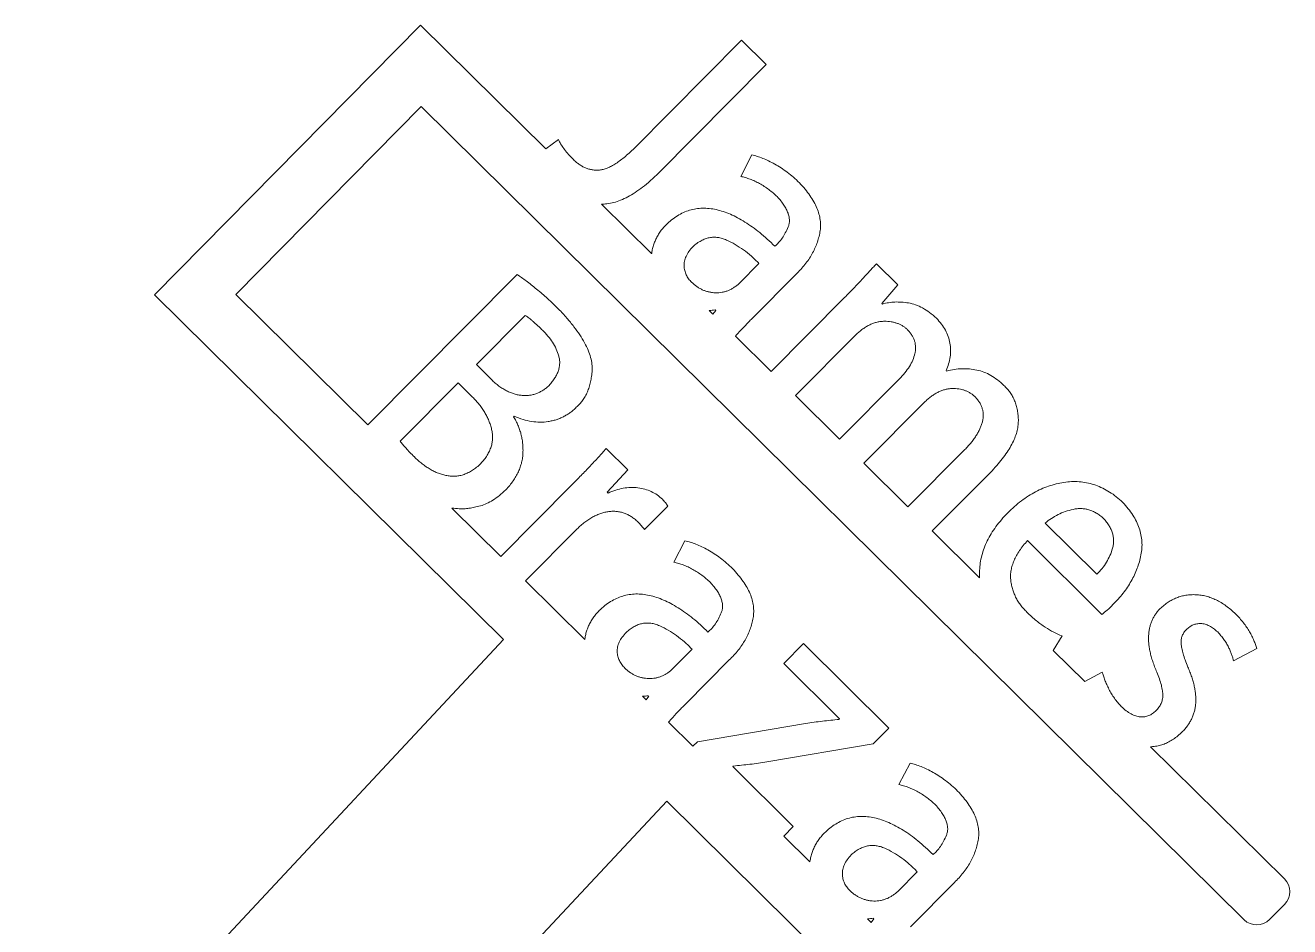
# Model space of a CAD drawing. Header units: millimetres. Extents: x -84 to 82, y 330 to 554.
# Drawn here: x -9.9 to 60.1, y 504.4 to 554.3 of the extents above; entities that cross this region are included whole.
import ezdxf

# ---------------------------------------------------------------- set-up
doc = ezdxf.new("R2010")
doc.units = ezdxf.units.MM

msp = doc.modelspace()

# ---------------------------------------------------------------- linework, layer by layer
at = {"color": 7, "linetype": 'Continuous', "lineweight": 15}
for p, q in [((-2.748, 539.354), (11.978, 554.262)), ((11.978, 554.262), (18.904, 547.421)), ((29.74, 553.447), (23.803, 547.468)), ((31.105, 552.091), (29.74, 553.447)), ((25.121, 546.063), (31.105, 552.091)), ((12.005, 549.772), (1.742, 539.381)), ((57.542, 504.791), (12.005, 549.772)), ((19.601, 547.944), (18.904, 547.421)), ((30.304, 547.09), (29.688, 545.904)), ((21.994, 544.368), (24.761, 541.634)), ((30.7, 541.086), (29.639, 540.016)), ((38.378, 539.905), (37.201, 541.073)), ((17.318, 540.476), (9.056, 532.156)), ((30.323, 538.048), (32.757, 540.496)), ((37.502, 538.881), (38.378, 539.905)), ((16.558, 520.283), (-2.748, 539.354)), ((1.742, 539.381), (9.056, 532.156)), ((35.435, 539.201), (31.369, 535.107)), ((37.535, 538.845), (37.502, 538.881)), ((15.061, 535.495), (17.761, 538.214)), ((27.95, 538.485), (28.152, 538.286)), ((28.307, 538.487), (28.152, 538.286)), ((28.272, 538.52), (28.307, 538.487)), ((29.392, 537.061), (31.369, 535.107)), ((32.715, 533.778), (36.053, 537.14)), ((15.895, 534.664), (15.061, 535.495)), ((38.466, 534.696), (35.158, 531.365)), ((41.079, 535.14), (41.057, 535.164)), ((10.853, 531.258), (14.056, 534.483)), ((14.056, 534.483), (14.844, 533.7)), ((32.715, 533.778), (35.158, 531.365)), ((36.503, 530.037), (39.901, 533.459)), ((17.121, 532.604), (17.159, 532.641)), ((23.436, 529.672), (22.247, 530.853)), ((42.044, 530.744), (38.945, 527.624)), ((36.503, 530.037), (38.945, 527.624)), ((22.303, 528.437), (23.436, 529.672)), ((40.291, 526.295), (43.598, 529.625)), ((20.33, 528.826), (16.416, 524.886)), ((22.349, 528.389), (22.303, 528.437)), ((24.362, 526.366), (25.66, 527.674)), ((13.712, 527.557), (16.416, 524.886)), ((17.785, 523.534), (20.632, 526.402)), ((40.291, 526.295), (42.913, 523.705)), ((49.393, 523.903), (46.545, 526.732)), ((26.606, 525.752), (25.99, 524.566)), ((45.563, 525.765), (49.682, 521.676)), ((17.785, 523.534), (21.063, 520.296)), ((-13.489, 488.139), (16.558, 520.283)), ((33.172, 520.062), (32.074, 518.956)), ((37.88, 515.387), (33.172, 520.062)), ((46.978, 519.689), (47.47, 520.484)), ((27.002, 519.748), (25.94, 518.678)), ((46.978, 519.689), (48.725, 517.964)), ((56.957, 519.114), (58.247, 519.799)), ((26.625, 516.709), (29.058, 519.158)), ((32.074, 518.956), (35.157, 515.894)), ((49.7, 518.49), (48.725, 517.964)), ((24.251, 517.147), (24.453, 516.948)), ((24.608, 517.149), (24.453, 516.948)), ((24.573, 517.182), (24.608, 517.149)), ((25.693, 515.722), (27.045, 514.387)), ((35.157, 515.894), (35.134, 515.87)), ((33.279, 515.652), (27.292, 514.635)), ((37.027, 514.528), (37.88, 515.387)), ((27.292, 514.635), (27.045, 514.387)), ((31.141, 513.521), (37.027, 514.528)), ((52.376, 514.357), (59.774, 507.05)), ((29.255, 513.27), (29.279, 513.293)), ((32.598, 509.95), (29.255, 513.27)), ((39.062, 513.447), (38.447, 512.261)), ((25.597, 511.355), (-3.972, 479.722)), ((45.048, 492.142), (25.597, 511.355)), ((32.072, 509.421), (32.598, 509.95)), ((32.072, 509.421), (33.52, 507.992)), ((39.458, 507.443), (38.397, 506.373)), ((39.082, 504.405), (41.515, 506.853)), ((59.782, 505.636), (58.957, 504.8)), ((36.708, 504.842), (36.91, 504.643)), ((37.065, 504.844), (36.91, 504.643)), ((37.03, 504.878), (37.065, 504.844))]:
    msp.add_line(p, q, dxfattribs=at)
for centre, start, end in [((59.071, 506.339), 315.35213, 45.35213), ((58.245, 505.503), 225.35213, 315.35213)]:
    msp.add_arc(centre, 1, start, end, dxfattribs=at)
for points, knots in [([(20.354, 546.915), (20.269, 547.005), (20.106, 547.176), (19.898, 547.441), (19.725, 547.691), (19.641, 547.863), (19.601, 547.944)], [0, 0, 0, 0, 0.290162, 0.552727, 0.788984, 1, 1, 1, 1]), ([(23.803, 547.468), (23.707, 547.375), (23.523, 547.198), (23.247, 546.957), (22.982, 546.753), (22.731, 546.58), (22.488, 546.444), (22.257, 546.345), (22.037, 546.277), (21.827, 546.248), (21.625, 546.247), (21.429, 546.277), (21.236, 546.319), (21.05, 546.395), (20.865, 546.486), (20.692, 546.611), (20.515, 546.748), (20.409, 546.858), (20.354, 546.915)], [0, 0, 0, 0, 0.099, 0.189691, 0.272417, 0.347847, 0.416571, 0.478692, 0.535179, 0.586853, 0.636246, 0.684891, 0.733822, 0.782999, 0.833834, 0.886489, 0.941508, 1, 1, 1, 1]), ([(32.937, 545.55), (32.827, 545.654), (32.613, 545.86), (32.271, 546.133), (31.929, 546.376), (31.584, 546.585), (31.245, 546.758), (30.92, 546.904), (30.609, 547.017), (30.403, 547.066), (30.304, 547.09)], [0, 0, 0, 0, 0.147387, 0.28831, 0.424376, 0.555134, 0.679227, 0.794046, 0.901221, 1, 1, 1, 1]), ([(21.994, 544.368), (22.092, 544.369), (22.316, 544.385), (22.671, 544.453), (23.057, 544.586), (23.453, 544.773), (23.859, 545.013), (24.274, 545.311), (24.7, 545.662), (24.977, 545.926), (25.121, 546.063)], [0.4555268, 0.4555268, 0.4555268, 0.4555268, 0.4993599, 0.556376, 0.6169841, 0.6823355, 0.7523232, 0.8285088, 0.9108592, 1, 1, 1, 1]), ([(29.688, 545.904), (29.775, 545.883), (29.95, 545.84), (30.213, 545.753), (30.477, 545.643), (30.739, 545.508), (30.998, 545.356), (31.247, 545.182), (31.486, 544.993), (31.634, 544.854), (31.708, 544.784)], [0, 0, 0, 0, 0.114029, 0.231801, 0.354127, 0.480767, 0.609565, 0.739341, 0.869287, 1, 1, 1, 1]), ([(32.757, 540.496), (32.844, 540.583), (33.015, 540.754), (33.247, 541.027), (33.453, 541.308), (33.634, 541.595), (33.785, 541.892), (33.911, 542.196), (34.006, 542.509), (34.081, 542.827), (34.118, 543.155), (34.096, 543.488), (34.027, 543.824), (33.911, 544.166), (33.74, 544.51), (33.519, 544.856), (33.252, 545.208), (33.045, 545.433), (32.937, 545.55)], [0, 0, 0, 0, 0.063572, 0.125654, 0.185299, 0.243991, 0.301308, 0.358225, 0.414242, 0.47079, 0.527494, 0.584412, 0.643221, 0.704997, 0.771031, 0.841682, 0.917749, 1, 1, 1, 1]), ([(31.708, 544.784), (31.778, 544.705), (31.911, 544.555), (32.082, 544.324), (32.211, 544.099), (32.312, 543.886), (32.367, 543.676), (32.392, 543.477), (32.375, 543.285), (32.297, 543.049), (32.165, 542.784), (31.994, 542.492), (31.801, 542.241), (31.649, 542.105), (31.576, 542.039)], [0, 0, 0, 0, 0.099185, 0.188531, 0.269402, 0.342779, 0.409724, 0.471759, 0.530651, 0.589644, 0.703676, 0.808913, 0.907452, 1, 1, 1, 1]), ([(31.576, 542.039), (31.437, 542.173), (31.168, 542.434), (30.752, 542.792), (30.341, 543.108), (29.933, 543.382), (29.529, 543.617), (29.129, 543.81), (28.733, 543.963), (28.341, 544.073), (27.956, 544.135), (27.579, 544.155), (27.213, 544.119), (26.856, 544.041), (26.511, 543.909), (26.178, 543.73), (25.855, 543.502), (25.659, 543.32), (25.557, 543.227)], [0, 0, 0, 0, 0.0837925, 0.163108, 0.2379392, 0.3090442, 0.3764347, 0.4404484, 0.5018034, 0.5605458, 0.6168569, 0.6711039, 0.7237844, 0.7761213, 0.8292216, 0.8836186, 0.9401958, 1, 1, 1, 1]), ([(25.557, 543.227), (25.496, 543.161), (25.376, 543.032), (25.216, 542.825), (25.082, 542.608), (24.969, 542.384), (24.877, 542.152), (24.807, 541.912), (24.775, 541.737), (24.763, 541.644), (24.761, 541.634)], [0, 0, 0, 0, 0.0632612, 0.1245661, 0.18451, 0.243437, 0.3018242, 0.3607051, 0.4199352, 0.4270106, 0.4270106, 0.4270106, 0.4270106]), ([(27.05, 542.024), (27.122, 542.086), (27.262, 542.206), (27.489, 542.347), (27.717, 542.454), (27.95, 542.519), (28.186, 542.548), (28.425, 542.531), (28.667, 542.48), (28.991, 542.356), (29.387, 542.147), (29.849, 541.848), (30.292, 541.495), (30.563, 541.224), (30.7, 541.086)], [0, 0, 0, 0, 0.067118, 0.129874, 0.188325, 0.244715, 0.299916, 0.355999, 0.413225, 0.474048, 0.600495, 0.729263, 0.862434, 1, 1, 1, 1]), ([(26.976, 540.042), (26.914, 540.107), (26.795, 540.233), (26.666, 540.458), (26.584, 540.699), (26.546, 540.954), (26.567, 541.223), (26.661, 541.496), (26.825, 541.768), (26.972, 541.935), (27.05, 542.024)], [0, 0, 0, 0, 0.119348, 0.232284, 0.34454, 0.458288, 0.576649, 0.702127, 0.841542, 1, 1, 1, 1]), ([(37.201, 541.073), (37.069, 540.929), (36.801, 540.635), (36.46, 540.264), (36.17, 539.96), (35.94, 539.716), (35.692, 539.462), (35.522, 539.289), (35.435, 539.201)], [0, 0, 0, 0, 0.227736, 0.463926, 0.58725, 0.717163, 0.85496, 1, 1, 1, 1]), ([(19.612, 538.57), (19.411, 538.766), (19.018, 539.147), (18.504, 539.584), (18.106, 539.904), (17.831, 540.12), (17.569, 540.306), (17.399, 540.421), (17.318, 540.476)], [0, 0, 0, 0, 0.281343, 0.550301, 0.67717, 0.794015, 0.901714, 1, 1, 1, 1]), ([(29.639, 540.016), (29.589, 539.971), (29.493, 539.882), (29.335, 539.771), (29.177, 539.672), (29.012, 539.595), (28.842, 539.535), (28.666, 539.495), (28.486, 539.469), (28.303, 539.466), (28.12, 539.477), (27.941, 539.509), (27.767, 539.554), (27.597, 539.617), (27.435, 539.7), (27.274, 539.795), (27.121, 539.911), (27.025, 539.998), (26.976, 540.042)], [0, 0, 0, 0, 0.067646, 0.132603, 0.195102, 0.255962, 0.31692, 0.377619, 0.438091, 0.500468, 0.562148, 0.62379, 0.684093, 0.744565, 0.806133, 0.868631, 0.933417, 1, 1, 1, 1]), ([(40.518, 538.058), (40.394, 538.169), (40.157, 538.382), (39.769, 538.63), (39.379, 538.813), (38.983, 538.911), (38.598, 538.953), (38.228, 538.964), (37.873, 538.929), (37.646, 538.873), (37.535, 538.845)], [0, 0, 0, 0, 0.15359, 0.294662, 0.425719, 0.550509, 0.670697, 0.784148, 0.893695, 1, 1, 1, 1]), ([(17.761, 538.214), (17.787, 538.198), (17.845, 538.163), (17.933, 538.096), (18.035, 538.018), (18.15, 537.926), (18.272, 537.815), (18.41, 537.694), (18.557, 537.555), (18.659, 537.458), (18.712, 537.407)], [0, 0, 0, 0, 0.073937, 0.161849, 0.265881, 0.381883, 0.515133, 0.661931, 0.822167, 1, 1, 1, 1]), ([(20.591, 533.132), (20.654, 533.191), (20.781, 533.309), (20.947, 533.512), (21.089, 533.737), (21.209, 533.983), (21.308, 534.25), (21.384, 534.538), (21.438, 534.847), (21.475, 535.176), (21.468, 535.531), (21.391, 535.907), (21.252, 536.303), (21.045, 536.717), (20.78, 537.153), (20.45, 537.61), (20.059, 538.09), (19.765, 538.406), (19.612, 538.57)], [0, 0, 0, 0, 0.041285, 0.083037, 0.125338, 0.168968, 0.214056, 0.261756, 0.311706, 0.364599, 0.420696, 0.481334, 0.548019, 0.621538, 0.703217, 0.79296, 0.892057, 1, 1, 1, 1]), ([(18.712, 537.407), (18.819, 537.299), (19.028, 537.089), (19.286, 536.735), (19.485, 536.362), (19.608, 536.036), (19.665, 535.769), (19.679, 535.565), (19.655, 535.362), (19.604, 535.158), (19.52, 534.954), (19.407, 534.75), (19.261, 534.545), (19.146, 534.414), (19.087, 534.347)], [0, 0, 0, 0, 0.12968, 0.252538, 0.372802, 0.490732, 0.548683, 0.606242, 0.664027, 0.723252, 0.785237, 0.851674, 0.92284, 1, 1, 1, 1]), ([(29.392, 537.061), (29.436, 537.112), (29.608, 537.304), (29.917, 537.635), (30.187, 537.909), (30.323, 538.048)], [0.3767327, 0.3767327, 0.3767327, 0.3767327, 0.4699655, 0.7319404, 1, 1, 1, 1]), ([(36.053, 537.14), (36.117, 537.2), (36.243, 537.315), (36.443, 537.464), (36.639, 537.597), (36.839, 537.703), (37.04, 537.785), (37.239, 537.846), (37.44, 537.882), (37.639, 537.894), (37.832, 537.884), (38.018, 537.869), (38.193, 537.827), (38.361, 537.779), (38.516, 537.71), (38.665, 537.633), (38.799, 537.532), (38.882, 537.457), (38.924, 537.42)], [0, 0, 0, 0, 0.081706, 0.1598033, 0.2333901, 0.3037975, 0.3710215, 0.4359891, 0.4992039, 0.5615236, 0.6222733, 0.6802941, 0.736305, 0.7903613, 0.8434054, 0.8953851, 0.9474026, 1, 1, 1, 1]), ([(38.924, 537.42), (38.97, 537.371), (39.058, 537.275), (39.165, 537.117), (39.254, 536.958), (39.316, 536.794), (39.356, 536.626), (39.369, 536.455), (39.363, 536.28), (39.318, 536.04), (39.217, 535.737), (39.03, 535.38), (38.778, 535.028), (38.573, 534.81), (38.466, 534.696)], [0, 0, 0, 0, 0.064516, 0.125503, 0.1835, 0.239661, 0.294303, 0.34927, 0.404862, 0.462823, 0.583823, 0.711484, 0.849767, 1, 1, 1, 1]), ([(41.057, 535.164), (41.107, 535.288), (41.207, 535.533), (41.287, 535.917), (41.313, 536.3), (41.276, 536.68), (41.18, 537.053), (41.021, 537.41), (40.802, 537.752), (40.614, 537.955), (40.518, 538.058)], [0, 0, 0, 0, 0.127929, 0.252009, 0.372063, 0.49318, 0.614601, 0.737259, 0.865323, 1, 1, 1, 1]), ([(19.087, 534.347), (19.033, 534.297), (18.928, 534.198), (18.755, 534.074), (18.576, 533.973), (18.392, 533.888), (18.199, 533.833), (18.001, 533.792), (17.796, 533.779), (17.585, 533.787), (17.371, 533.815), (17.157, 533.869), (16.942, 533.943), (16.731, 534.043), (16.518, 534.163), (16.308, 534.308), (16.097, 534.474), (15.964, 534.599), (15.895, 534.664)], [0, 0, 0, 0, 0.060985, 0.120276, 0.17708, 0.232662, 0.288421, 0.344195, 0.401081, 0.459863, 0.519816, 0.58102, 0.643936, 0.708747, 0.776315, 0.847419, 0.921548, 1, 1, 1, 1]), ([(44.259, 534.341), (44.143, 534.448), (43.917, 534.654), (43.542, 534.901), (43.156, 535.088), (42.754, 535.202), (42.344, 535.261), (41.927, 535.273), (41.502, 535.235), (41.222, 535.172), (41.079, 535.14)], [0, 0, 0, 0, 0.137438, 0.26625, 0.389775, 0.509609, 0.629434, 0.750127, 0.872674, 1, 1, 1, 1]), ([(39.901, 533.459), (39.961, 533.514), (40.078, 533.621), (40.263, 533.762), (40.448, 533.884), (40.635, 533.983), (40.822, 534.063), (41.012, 534.121), (41.203, 534.157), (41.393, 534.174), (41.579, 534.17), (41.759, 534.155), (41.931, 534.121), (42.094, 534.071), (42.247, 534.004), (42.394, 533.926), (42.532, 533.83), (42.615, 533.753), (42.656, 533.715)], [0, 0, 0, 0, 0.079315, 0.155114, 0.226853, 0.295018, 0.361196, 0.425712, 0.488544, 0.550516, 0.611469, 0.670328, 0.726875, 0.782486, 0.836044, 0.890236, 0.944648, 1, 1, 1, 1]), ([(43.598, 529.625), (43.713, 529.75), (43.937, 529.992), (44.234, 530.364), (44.489, 530.726), (44.693, 531.08), (44.857, 531.421), (44.973, 531.753), (45.038, 532.076), (45.06, 532.388), (45.044, 532.686), (45.003, 532.968), (44.941, 533.236), (44.856, 533.489), (44.74, 533.725), (44.606, 533.949), (44.445, 534.155), (44.321, 534.279), (44.259, 534.341)], [0, 0, 0, 0, 0.095257, 0.184053, 0.266328, 0.342289, 0.412527, 0.477319, 0.538468, 0.596315, 0.65185, 0.704739, 0.755738, 0.805392, 0.854013, 0.902193, 0.950961, 1, 1, 1, 1]), ([(14.844, 533.7), (14.91, 533.632), (15.041, 533.499), (15.221, 533.29), (15.383, 533.076), (15.525, 532.855), (15.648, 532.628), (15.754, 532.395), (15.84, 532.157), (15.911, 531.916), (15.955, 531.671), (15.966, 531.426), (15.938, 531.184), (15.881, 530.943), (15.785, 530.706), (15.658, 530.47), (15.498, 530.237), (15.369, 530.092), (15.302, 530.017)], [0, 0, 0, 0, 0.067886, 0.133743, 0.197613, 0.260275, 0.32159, 0.382658, 0.443055, 0.503302, 0.562687, 0.620639, 0.678319, 0.736724, 0.79773, 0.860831, 0.928422, 1, 1, 1, 1]), ([(42.656, 533.715), (42.704, 533.663), (42.796, 533.563), (42.911, 533.4), (42.996, 533.231), (43.064, 533.059), (43.102, 532.882), (43.114, 532.7), (43.101, 532.514), (43.065, 532.324), (43.003, 532.133), (42.926, 531.938), (42.827, 531.743), (42.709, 531.545), (42.572, 531.346), (42.414, 531.146), (42.238, 530.943), (42.11, 530.811), (42.044, 530.744)], [0, 0, 0, 0, 0.0616475, 0.1190696, 0.174298, 0.227594, 0.2800286, 0.3327675, 0.3869066, 0.4433254, 0.5021325, 0.5625866, 0.626911, 0.6939339, 0.7645791, 0.8385467, 0.9176192, 1, 1, 1, 1]), ([(16.692, 528.568), (16.764, 528.648), (16.906, 528.806), (17.094, 529.055), (17.255, 529.306), (17.388, 529.561), (17.491, 529.821), (17.572, 530.083), (17.623, 530.35), (17.643, 530.619), (17.642, 530.886), (17.627, 531.15), (17.587, 531.406), (17.533, 531.658), (17.457, 531.902), (17.367, 532.144), (17.254, 532.379), (17.166, 532.529), (17.121, 532.604)], [0, 0, 0, 0, 0.07395, 0.144531, 0.212573, 0.27781, 0.340806, 0.40302, 0.464733, 0.526114, 0.587298, 0.646965, 0.706067, 0.764254, 0.822491, 0.880931, 0.940305, 1, 1, 1, 1]), ([(17.159, 532.641), (17.318, 532.576), (17.63, 532.45), (18.11, 532.34), (18.58, 532.299), (18.963, 532.327), (19.259, 532.386), (19.473, 532.443), (19.68, 532.517), (19.878, 532.61), (20.07, 532.714), (20.253, 532.837), (20.427, 532.978), (20.536, 533.081), (20.591, 533.132)], [0, 0, 0, 0, 0.139537, 0.272049, 0.397694, 0.521297, 0.582117, 0.641921, 0.701231, 0.759866, 0.819101, 0.878481, 0.938465, 1, 1, 1, 1]), ([(11.628, 530.392), (11.545, 530.474), (11.388, 530.63), (11.178, 530.858), (11, 531.062), (10.899, 531.196), (10.853, 531.258)], [0, 0, 0, 0, 0.301851, 0.568896, 0.799955, 1, 1, 1, 1]), ([(15.302, 530.017), (15.228, 529.949), (15.085, 529.817), (14.854, 529.652), (14.622, 529.518), (14.387, 529.419), (14.151, 529.35), (13.912, 529.316), (13.672, 529.316), (13.43, 529.349), (13.191, 529.407), (12.955, 529.487), (12.722, 529.584), (12.495, 529.707), (12.27, 529.847), (12.051, 530.011), (11.834, 530.189), (11.697, 530.324), (11.628, 530.392)], [0, 0, 0, 0, 0.07198, 0.139841, 0.203348, 0.263796, 0.322299, 0.379122, 0.436522, 0.494406, 0.553436, 0.612792, 0.67324, 0.734354, 0.798058, 0.862923, 0.93017, 1, 1, 1, 1]), ([(22.247, 530.853), (22.105, 530.694), (21.811, 530.369), (21.349, 529.873), (20.853, 529.356), (20.508, 529.006), (20.33, 528.826)], [0, 0, 0, 0, 0.22906, 0.471315, 0.728686, 1, 1, 1, 1]), ([(50.833, 527.872), (50.715, 527.979), (50.485, 528.186), (50.112, 528.449), (49.73, 528.664), (49.338, 528.829), (48.937, 528.946), (48.525, 529.013), (48.104, 529.033), (47.676, 528.999), (47.248, 528.926), (46.827, 528.808), (46.412, 528.657), (46.005, 528.464), (45.606, 528.23), (45.214, 527.958), (44.831, 527.647), (44.589, 527.416), (44.466, 527.298)], [0, 0, 0, 0, 0.066488, 0.129685, 0.190719, 0.24957, 0.307451, 0.365161, 0.42384, 0.483622, 0.544472, 0.605255, 0.666611, 0.729242, 0.793642, 0.860077, 0.92866, 1, 1, 1, 1]), ([(14.114, 527.526), (14.2, 527.523), (14.379, 527.516), (14.662, 527.542), (14.967, 527.601), (15.296, 527.678), (15.643, 527.805), (15.993, 528.001), (16.349, 528.256), (16.574, 528.461), (16.692, 528.568)], [0, 0, 0, 0, 0.089671, 0.188064, 0.296209, 0.414484, 0.542269, 0.681764, 0.833131, 1, 1, 1, 1]), ([(25.353, 528.046), (25.259, 528.13), (25.072, 528.296), (24.743, 528.48), (24.386, 528.615), (24, 528.689), (23.596, 528.713), (23.181, 528.666), (22.76, 528.564), (22.488, 528.449), (22.349, 528.389)], [0, 0, 0, 0, 0.11705, 0.232291, 0.349325, 0.471725, 0.597176, 0.725389, 0.859038, 1, 1, 1, 1]), ([(25.66, 527.674), (25.614, 527.739), (25.521, 527.87), (25.41, 527.987), (25.353, 528.046)], [0, 0, 0, 0, 0.489454, 1, 1, 1, 1]), ([(50.288, 522.218), (50.389, 522.321), (50.587, 522.523), (50.856, 522.845), (51.094, 523.177), (51.304, 523.517), (51.485, 523.865), (51.634, 524.224), (51.754, 524.59), (51.847, 524.963), (51.9, 525.339), (51.9, 525.716), (51.848, 526.087), (51.75, 526.457), (51.593, 526.819), (51.39, 527.179), (51.136, 527.534), (50.936, 527.757), (50.833, 527.872)], [0, 0, 0, 0, 0.067291, 0.132704, 0.196318, 0.258375, 0.31952, 0.379968, 0.439901, 0.500041, 0.559369, 0.617426, 0.675641, 0.734608, 0.796037, 0.860103, 0.927766, 1, 1, 1, 1]), ([(20.632, 526.402), (20.703, 526.469), (20.841, 526.602), (21.058, 526.779), (21.275, 526.936), (21.496, 527.069), (21.718, 527.177), (21.94, 527.265), (22.164, 527.327), (22.387, 527.368), (22.608, 527.386), (22.826, 527.376), (23.038, 527.342), (23.244, 527.285), (23.442, 527.199), (23.634, 527.091), (23.821, 526.958), (23.936, 526.852), (23.995, 526.798)], [0, 0, 0, 0, 0.0769424, 0.150451, 0.2210033, 0.2886261, 0.353239, 0.4155661, 0.4764885, 0.5361333, 0.5943427, 0.6511787, 0.707395, 0.7631171, 0.8193652, 0.877273, 0.9369712, 1, 1, 1, 1]), ([(44.466, 527.298), (44.348, 527.173), (44.119, 526.928), (43.812, 526.542), (43.549, 526.151), (43.332, 525.753), (43.158, 525.351), (43.026, 524.943), (42.943, 524.529), (42.901, 524.115), (42.904, 523.84), (42.913, 523.705)], [0, 0, 0, 0, 0.0719466, 0.140245, 0.2058052, 0.2686447, 0.3294482, 0.3887665, 0.4474519, 0.5055718, 0.5622192, 0.5622192, 0.5622192, 0.5622192]), ([(46.545, 526.732), (46.655, 526.821), (46.876, 526.999), (47.251, 527.209), (47.656, 527.375), (48.013, 527.478), (48.308, 527.528), (48.529, 527.539), (48.746, 527.516), (48.961, 527.469), (49.169, 527.389), (49.375, 527.286), (49.577, 527.151), (49.703, 527.044), (49.767, 526.989)], [0, 0, 0, 0, 0.119132, 0.238679, 0.360465, 0.487208, 0.5507, 0.612093, 0.673055, 0.734537, 0.796383, 0.860586, 0.92863, 1, 1, 1, 1]), ([(49.767, 526.989), (49.826, 526.923), (49.938, 526.795), (50.078, 526.592), (50.188, 526.387), (50.265, 526.179), (50.315, 525.971), (50.332, 525.762), (50.317, 525.551), (50.253, 525.272), (50.133, 524.936), (49.936, 524.558), (49.694, 524.207), (49.494, 524.005), (49.393, 523.903)], [0, 0, 0, 0, 0.075239, 0.145068, 0.210861, 0.273632, 0.334032, 0.393057, 0.452713, 0.514299, 0.636978, 0.757221, 0.877543, 1, 1, 1, 1]), ([(23.995, 526.798), (24.066, 526.727), (24.2, 526.594), (24.31, 526.439), (24.362, 526.366)], [0, 0, 0, 0, 0.529178, 1, 1, 1, 1]), ([(29.238, 524.211), (29.129, 524.316), (28.914, 524.521), (28.573, 524.795), (28.231, 525.038), (27.886, 525.247), (27.547, 525.419), (27.222, 525.566), (26.911, 525.678), (26.705, 525.728), (26.606, 525.752)], [0, 0, 0, 0, 0.147387, 0.28831, 0.424376, 0.555134, 0.679227, 0.794046, 0.901221, 1, 1, 1, 1]), ([(45.529, 521.8), (45.465, 521.865), (45.338, 521.992), (45.171, 522.2), (45.022, 522.413), (44.901, 522.637), (44.798, 522.867), (44.719, 523.105), (44.661, 523.352), (44.628, 523.606), (44.618, 523.866), (44.648, 524.13), (44.715, 524.396), (44.813, 524.666), (44.951, 524.938), (45.119, 525.214), (45.324, 525.494), (45.481, 525.673), (45.563, 525.765)], [0, 0, 0, 0, 0.060976, 0.120359, 0.17814, 0.234941, 0.290565, 0.346449, 0.402564, 0.459822, 0.51768, 0.576405, 0.63706, 0.700931, 0.768468, 0.840565, 0.917577, 1, 1, 1, 1]), ([(25.99, 524.566), (26.076, 524.545), (26.252, 524.502), (26.514, 524.415), (26.778, 524.305), (27.04, 524.17), (27.3, 524.017), (27.548, 523.844), (27.787, 523.655), (27.935, 523.516), (28.01, 523.446)], [0, 0, 0, 0, 0.114029, 0.231801, 0.354127, 0.480767, 0.609565, 0.739341, 0.869287, 1, 1, 1, 1]), ([(29.058, 519.158), (29.145, 519.245), (29.317, 519.416), (29.548, 519.689), (29.754, 519.969), (29.935, 520.256), (30.087, 520.554), (30.212, 520.858), (30.308, 521.171), (30.382, 521.489), (30.419, 521.817), (30.397, 522.15), (30.329, 522.486), (30.212, 522.828), (30.042, 523.172), (29.82, 523.518), (29.553, 523.87), (29.346, 524.095), (29.238, 524.211)], [0, 0, 0, 0, 0.063572, 0.125654, 0.185299, 0.243991, 0.301308, 0.358225, 0.414242, 0.47079, 0.527494, 0.584412, 0.643221, 0.704997, 0.771031, 0.841682, 0.917749, 1, 1, 1, 1]), ([(28.01, 523.446), (28.08, 523.367), (28.213, 523.217), (28.383, 522.986), (28.513, 522.761), (28.614, 522.548), (28.668, 522.338), (28.693, 522.139), (28.677, 521.947), (28.599, 521.711), (28.466, 521.446), (28.295, 521.154), (28.102, 520.903), (27.951, 520.766), (27.878, 520.7)], [0, 0, 0, 0, 0.099185, 0.188531, 0.269402, 0.342779, 0.409724, 0.471759, 0.530651, 0.589644, 0.703676, 0.808913, 0.907452, 1, 1, 1, 1]), ([(27.878, 520.7), (27.739, 520.835), (27.469, 521.096), (27.054, 521.454), (26.642, 521.77), (26.234, 522.044), (25.83, 522.278), (25.431, 522.472), (25.034, 522.625), (24.642, 522.734), (24.257, 522.797), (23.88, 522.817), (23.514, 522.781), (23.158, 522.703), (22.813, 522.571), (22.479, 522.391), (22.157, 522.164), (21.96, 521.982), (21.859, 521.888)], [0, 0, 0, 0, 0.0837925, 0.163108, 0.2379392, 0.3090442, 0.3764347, 0.4404484, 0.5018034, 0.5605458, 0.6168569, 0.6711039, 0.7237844, 0.7761213, 0.8292216, 0.8836186, 0.9401958, 1, 1, 1, 1]), ([(57.077, 521.706), (56.989, 521.786), (56.818, 521.942), (56.551, 522.153), (56.28, 522.331), (56.005, 522.478), (55.728, 522.597), (55.449, 522.687), (55.166, 522.745), (54.883, 522.77), (54.603, 522.772), (54.331, 522.742), (54.067, 522.688), (53.814, 522.602), (53.57, 522.491), (53.335, 522.354), (53.109, 522.19), (52.971, 522.061), (52.902, 521.996)], [0, 0, 0, 0, 0.076243, 0.148538, 0.217779, 0.284056, 0.348135, 0.41055, 0.471774, 0.532525, 0.5925, 0.650751, 0.707856, 0.764592, 0.821483, 0.879598, 0.938655, 1, 1, 1, 1]), ([(49.682, 521.676), (49.78, 521.755), (49.992, 521.924), (50.184, 522.115), (50.288, 522.218)], [0, 0, 0, 0, 0.461299, 1, 1, 1, 1]), ([(52.902, 521.996), (52.856, 521.948), (52.766, 521.853), (52.647, 521.697), (52.545, 521.532), (52.454, 521.358), (52.382, 521.173), (52.328, 520.977), (52.286, 520.773), (52.263, 520.558), (52.256, 520.334), (52.265, 520.1), (52.294, 519.856), (52.344, 519.603), (52.408, 519.338), (52.493, 519.064), (52.594, 518.778), (52.673, 518.588), (52.714, 518.49)], [0, 0, 0, 0, 0.053082, 0.104753, 0.15687, 0.208763, 0.261737, 0.315714, 0.371281, 0.428693, 0.48834, 0.550574, 0.616411, 0.68493, 0.757537, 0.834595, 0.914887, 1, 1, 1, 1]), ([(21.859, 521.888), (21.798, 521.823), (21.677, 521.694), (21.518, 521.487), (21.384, 521.27), (21.27, 521.046), (21.178, 520.814), (21.108, 520.574), (21.077, 520.399), (21.064, 520.306), (21.063, 520.296)], [0, 0, 0, 0, 0.0632612, 0.1245661, 0.18451, 0.243437, 0.3018242, 0.3607051, 0.4199352, 0.4270106, 0.4270106, 0.4270106, 0.4270106]), ([(47.47, 520.484), (47.317, 520.55), (46.996, 520.688), (46.612, 520.918), (46.294, 521.138), (46.043, 521.332), (45.785, 521.554), (45.616, 521.716), (45.529, 521.8)], [0, 0, 0, 0, 0.2118989, 0.4429159, 0.5678409, 0.7026533, 0.8461081, 1, 1, 1, 1]), ([(58.247, 519.799), (58.225, 519.871), (58.181, 520.021), (58.086, 520.245), (57.978, 520.484), (57.842, 520.727), (57.688, 520.977), (57.507, 521.224), (57.303, 521.469), (57.153, 521.626), (57.077, 521.706)], [0, 0, 0, 0, 0.099438, 0.207149, 0.323118, 0.446733, 0.577019, 0.712374, 0.853425, 1, 1, 1, 1]), ([(23.277, 518.704), (23.216, 518.769), (23.097, 518.895), (22.967, 519.12), (22.886, 519.361), (22.847, 519.616), (22.868, 519.885), (22.962, 520.158), (23.126, 520.43), (23.273, 520.597), (23.351, 520.686)], [0, 0, 0, 0, 0.119348, 0.232284, 0.34454, 0.458288, 0.576649, 0.702127, 0.841542, 1, 1, 1, 1]), ([(23.351, 520.686), (23.424, 520.748), (23.563, 520.868), (23.79, 521.009), (24.018, 521.116), (24.251, 521.181), (24.488, 521.209), (24.727, 521.193), (24.969, 521.142), (25.293, 521.018), (25.689, 520.809), (26.15, 520.51), (26.594, 520.157), (26.864, 519.886), (27.002, 519.748)], [0, 0, 0, 0, 0.067118, 0.129874, 0.188325, 0.244715, 0.299916, 0.355999, 0.413225, 0.474048, 0.600495, 0.729263, 0.862434, 1, 1, 1, 1]), ([(54.437, 518.766), (54.386, 518.896), (54.289, 519.138), (54.174, 519.485), (54.098, 519.787), (54.057, 520.05), (54.061, 520.285), (54.115, 520.497), (54.213, 520.692), (54.311, 520.797), (54.361, 520.851)], [0, 0, 0, 0, 0.188508, 0.351908, 0.49188, 0.608432, 0.709884, 0.806686, 0.901245, 1, 1, 1, 1]), ([(54.361, 520.851), (54.417, 520.902), (54.528, 521), (54.722, 521.106), (54.934, 521.164), (55.159, 521.179), (55.393, 521.141), (55.629, 521.049), (55.864, 520.902), (56.008, 520.773), (56.084, 520.705)], [0, 0, 0, 0, 0.116807, 0.22799, 0.33836, 0.45356, 0.573669, 0.702001, 0.842991, 1, 1, 1, 1]), ([(56.084, 520.705), (56.146, 520.638), (56.268, 520.506), (56.433, 520.3), (56.57, 520.087), (56.685, 519.875), (56.775, 519.667), (56.858, 519.474), (56.915, 519.29), (56.943, 519.171), (56.957, 519.114)], [0, 0, 0, 0, 0.149718, 0.292838, 0.429706, 0.561708, 0.686167, 0.800344, 0.904384, 1, 1, 1, 1]), ([(25.94, 518.678), (25.891, 518.633), (25.794, 518.544), (25.637, 518.432), (25.479, 518.334), (25.313, 518.257), (25.143, 518.196), (24.967, 518.157), (24.787, 518.131), (24.605, 518.128), (24.421, 518.139), (24.243, 518.171), (24.068, 518.216), (23.899, 518.278), (23.736, 518.362), (23.576, 518.457), (23.423, 518.573), (23.326, 518.66), (23.277, 518.704)], [0, 0, 0, 0, 0.067646, 0.132603, 0.195102, 0.255962, 0.31692, 0.377619, 0.438091, 0.500468, 0.562148, 0.62379, 0.684093, 0.744565, 0.806133, 0.868631, 0.933417, 1, 1, 1, 1]), ([(54.121, 515.176), (54.176, 515.234), (54.285, 515.349), (54.429, 515.534), (54.551, 515.725), (54.66, 515.919), (54.739, 516.122), (54.806, 516.329), (54.849, 516.542), (54.873, 516.761), (54.877, 516.988), (54.865, 517.221), (54.835, 517.461), (54.794, 517.71), (54.726, 517.963), (54.647, 518.226), (54.551, 518.495), (54.476, 518.674), (54.437, 518.766)], [0, 0, 0, 0, 0.062448, 0.123105, 0.181535, 0.238813, 0.295123, 0.351134, 0.406948, 0.463834, 0.522257, 0.582611, 0.645195, 0.710167, 0.778137, 0.848903, 0.922803, 1, 1, 1, 1]), ([(50.751, 516.582), (50.684, 516.654), (50.548, 516.799), (50.37, 517.036), (50.205, 517.282), (50.067, 517.541), (49.943, 517.795), (49.843, 518.041), (49.759, 518.269), (49.719, 518.418), (49.7, 518.49)], [0, 0, 0, 0, 0.135075, 0.269604, 0.40415, 0.538307, 0.668977, 0.789228, 0.899223, 1, 1, 1, 1]), ([(52.714, 518.49), (52.766, 518.363), (52.864, 518.124), (52.966, 517.778), (53.033, 517.473), (53.056, 517.203), (53.03, 516.96), (52.958, 516.737), (52.84, 516.53), (52.73, 516.413), (52.674, 516.354)], [0, 0, 0, 0, 0.179834, 0.337334, 0.472168, 0.587755, 0.691107, 0.790205, 0.893029, 1, 1, 1, 1]), ([(25.693, 515.722), (25.738, 515.773), (25.909, 515.966), (26.218, 516.297), (26.488, 516.571), (26.625, 516.709)], [0.3767327, 0.3767327, 0.3767327, 0.3767327, 0.4699655, 0.7319404, 1, 1, 1, 1]), ([(52.674, 516.354), (52.611, 516.296), (52.49, 516.185), (52.274, 516.072), (52.043, 516.011), (51.797, 516.001), (51.54, 516.055), (51.276, 516.169), (51.009, 516.349), (50.841, 516.501), (50.751, 516.582)], [0, 0, 0, 0, 0.116197, 0.224322, 0.331189, 0.442244, 0.559892, 0.688865, 0.83483, 1, 1, 1, 1]), ([(35.134, 515.87), (34.828, 515.838), (34.209, 515.773), (33.591, 515.693), (33.279, 515.652)], [0, 0, 0, 0, 0.494882, 1, 1, 1, 1]), ([(52.376, 514.357), (52.444, 514.36), (52.603, 514.374), (52.853, 514.419), (53.122, 514.504), (53.385, 514.622), (53.639, 514.776), (53.889, 514.958), (54.042, 515.102), (54.121, 515.176)], [0.6042356, 0.6042356, 0.6042356, 0.6042356, 0.6447477, 0.700573, 0.7566242, 0.8141781, 0.8735626, 0.9352083, 1, 1, 1, 1]), ([(29.279, 513.293), (29.586, 513.322), (30.209, 513.382), (30.828, 513.474), (31.141, 513.521)], [0, 0, 0, 0, 0.493803, 1, 1, 1, 1]), ([(41.695, 511.907), (41.585, 512.012), (41.371, 512.217), (41.03, 512.49), (40.687, 512.734), (40.343, 512.942), (40.003, 513.115), (39.679, 513.261), (39.368, 513.374), (39.161, 513.424), (39.062, 513.447)], [0, 0, 0, 0, 0.147387, 0.28831, 0.424376, 0.555134, 0.679227, 0.794046, 0.901221, 1, 1, 1, 1]), ([(38.447, 512.261), (38.533, 512.24), (38.709, 512.198), (38.971, 512.11), (39.235, 512), (39.497, 511.865), (39.756, 511.713), (40.005, 511.54), (40.244, 511.351), (40.392, 511.211), (40.466, 511.141)], [0, 0, 0, 0, 0.114029, 0.231801, 0.354127, 0.480767, 0.609565, 0.739341, 0.869287, 1, 1, 1, 1]), ([(41.515, 506.853), (41.602, 506.94), (41.774, 507.111), (42.005, 507.384), (42.211, 507.665), (42.392, 507.952), (42.544, 508.249), (42.669, 508.553), (42.764, 508.866), (42.839, 509.184), (42.876, 509.512), (42.854, 509.845), (42.786, 510.182), (42.669, 510.523), (42.499, 510.867), (42.277, 511.213), (42.01, 511.566), (41.803, 511.79), (41.695, 511.907)], [0, 0, 0, 0, 0.063572, 0.125654, 0.185299, 0.243991, 0.301308, 0.358225, 0.414242, 0.47079, 0.527494, 0.584412, 0.643221, 0.704997, 0.771031, 0.841682, 0.917749, 1, 1, 1, 1]), ([(40.466, 511.141), (40.536, 511.062), (40.67, 510.912), (40.84, 510.681), (40.969, 510.456), (41.071, 510.243), (41.125, 510.034), (41.15, 509.835), (41.134, 509.642), (41.055, 509.407), (40.923, 509.141), (40.752, 508.849), (40.559, 508.598), (40.408, 508.462), (40.334, 508.396)], [0, 0, 0, 0, 0.0991847, 0.1885308, 0.2694018, 0.342779, 0.4097243, 0.4717589, 0.5306509, 0.5896436, 0.7036758, 0.8089133, 0.9074516, 1, 1, 1, 1]), ([(40.334, 508.396), (40.196, 508.53), (39.926, 508.791), (39.51, 509.149), (39.099, 509.465), (38.691, 509.74), (38.287, 509.974), (37.887, 510.168), (37.491, 510.32), (37.099, 510.43), (36.714, 510.492), (36.337, 510.512), (35.971, 510.477), (35.614, 510.398), (35.269, 510.267), (34.936, 510.087), (34.614, 509.859), (34.417, 509.677), (34.316, 509.584)], [0, 0, 0, 0, 0.083792, 0.163108, 0.237939, 0.309044, 0.376435, 0.440448, 0.501803, 0.560546, 0.616857, 0.671104, 0.723784, 0.776121, 0.829222, 0.883619, 0.940196, 1, 1, 1, 1]), ([(34.316, 509.584), (34.254, 509.518), (34.134, 509.389), (33.975, 509.182), (33.84, 508.965), (33.727, 508.741), (33.635, 508.509), (33.565, 508.269), (33.533, 508.095), (33.521, 508.002), (33.52, 507.992)], [0, 0, 0, 0, 0.0632612, 0.1245661, 0.18451, 0.243437, 0.3018242, 0.3607051, 0.4199352, 0.4270106, 0.4270106, 0.4270106, 0.4270106]), ([(35.808, 508.381), (35.88, 508.443), (36.02, 508.563), (36.247, 508.705), (36.475, 508.811), (36.708, 508.877), (36.944, 508.905), (37.183, 508.888), (37.425, 508.838), (37.749, 508.714), (38.146, 508.504), (38.607, 508.205), (39.051, 507.853), (39.321, 507.581), (39.458, 507.443)], [0, 0, 0, 0, 0.067118, 0.129874, 0.188325, 0.244715, 0.299916, 0.355999, 0.413225, 0.474048, 0.600495, 0.729263, 0.862434, 1, 1, 1, 1]), ([(35.734, 506.399), (35.673, 506.464), (35.554, 506.591), (35.424, 506.815), (35.342, 507.056), (35.304, 507.312), (35.325, 507.58), (35.419, 507.853), (35.583, 508.125), (35.73, 508.293), (35.808, 508.381)], [0, 0, 0, 0, 0.119348, 0.232284, 0.34454, 0.458288, 0.576649, 0.702127, 0.841542, 1, 1, 1, 1]), ([(38.397, 506.373), (38.348, 506.328), (38.251, 506.239), (38.094, 506.128), (37.935, 506.03), (37.77, 505.953), (37.6, 505.892), (37.424, 505.852), (37.244, 505.826), (37.062, 505.823), (36.878, 505.834), (36.699, 505.866), (36.525, 505.912), (36.355, 505.974), (36.193, 506.057), (36.032, 506.153), (35.88, 506.269), (35.783, 506.355), (35.734, 506.399)], [0, 0, 0, 0, 0.067646, 0.132603, 0.195102, 0.255962, 0.31692, 0.377619, 0.438091, 0.500468, 0.562148, 0.62379, 0.684093, 0.744565, 0.806133, 0.868631, 0.933417, 1, 1, 1, 1])]:
    msp.add_open_spline(points, degree=3, knots=knots, dxfattribs=at)
for points in [[(27.95, 538.485), (28.057, 538.492), (28.164, 538.506), (28.272, 538.52)], [(13.712, 527.557), (13.845, 527.54), (13.98, 527.533), (14.114, 527.526)], [(24.251, 517.147), (24.359, 517.154), (24.466, 517.168), (24.573, 517.182)], [(36.708, 504.842), (36.816, 504.849), (36.923, 504.863), (37.03, 504.878)]]:
    msp.add_open_spline(points, degree=3, dxfattribs=at)

doc.saveas('drawing.dxf')
